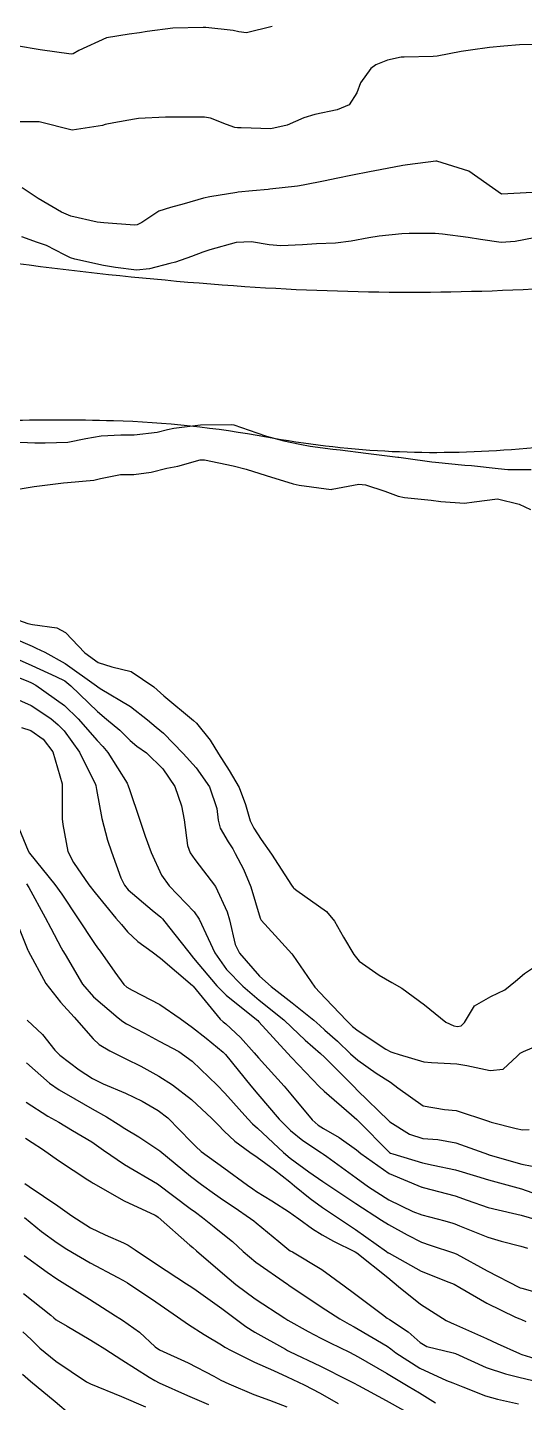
# Model space of a CAD drawing. Header units: metres. Extents: x 318500 to 325275, y 7408834 to 7428799.
# Drawn here: x 320073.9 to 320103.9, y 7412889 to 7412971.9 of the extents above; entities that cross this region are included whole.
import ezdxf

# ---------------------------------------------------------------- set-up
doc = ezdxf.new("R2010")
doc.units = ezdxf.units.M
doc.header["$MEASUREMENT"] = 0
for name, color, linetype in [('Curvas de Nivel 1m', 11, 'Continuous'), ('Curvas de Nivel 5m', 15, 'Continuous'), ('Hidrografia', 140, 'Continuous')]:
    doc.layers.add(name, color=color, linetype=linetype)

msp = doc.modelspace()

# ---------------------------------------------------------------- linework, layer by layer
at = {"layer": 'Curvas de Nivel 1m', "flags": 128}
for points, elevation in [([(320088.679, 7412972.013), (320087.132, 7412971.629), (320086.676, 7412971.688), (320086.337, 7412971.756), (320084.678, 7412971.943), (320084.509, 7412971.953), (320082.678, 7412971.904), (320081.135, 7412971.705), (320080.674, 7412971.619), (320080.035, 7412971.541), (320078.671, 7412971.324), (320077.005, 7412970.567), (320076.661, 7412970.358), (320076.549, 7412970.344), (320074.663, 7412970.6), (320073.242, 7412970.848)], 719), ([(320104.676, 7412970.925), (320103.634, 7412970.907), (320102.674, 7412970.827), (320101.819, 7412970.746), (320100.67, 7412970.579), (320100.095, 7412970.489), (320098.664, 7412970.221), (320098.404, 7412970.194), (320096.663, 7412970.163), (320096.474, 7412970.152), (320095.652, 7412969.975), (320094.95, 7412969.691), (320094.652, 7412969.461), (320094.021, 7412968.615), (320093.81, 7412967.998), (320093.339, 7412967.287), (320092.614, 7412966.967), (320091.268, 7412966.688), (320090.607, 7412966.486), (320089.585, 7412966.055), (320088.597, 7412965.819), (320086.805, 7412965.881), (320086.598, 7412965.895), (320086.421, 7412965.915), (320085.929, 7412966.1), (320084.959, 7412966.468), (320084.606, 7412966.529), (320082.994, 7412966.533), (320082.606, 7412966.534), (320082.234, 7412966.525), (320080.604, 7412966.444), (320080.359, 7412966.419), (320079.111, 7412966.192), (320078.599, 7412966.086), (320078.426, 7412966.03), (320076.595, 7412965.749), (320074.6, 7412966.25), (320072.6, 7412966.242)], 718), ([(320104.413, 7412961.991), (320102.55, 7412961.88), (320100.57, 7412963.268), (320098.627, 7412963.882), (320098.579, 7412963.88), (320096.871, 7412963.66), (320096.575, 7412963.61), (320095.203, 7412963.348), (320094.569, 7412963.233), (320093.535, 7412963.031), (320092.562, 7412962.835), (320091.884, 7412962.696), (320090.556, 7412962.434), (320090.223, 7412962.377), (320088.552, 7412962.185), (320088.449, 7412962.173), (320087.502, 7412962.08), (320086.64, 7412961.997), (320086.548, 7412961.989), (320084.927, 7412961.731), (320084.543, 7412961.649), (320083.373, 7412961.302), (320082.534, 7412961.075), (320081.837, 7412960.85), (320080.802, 7412960.167), (320080.519, 7412960.029), (320080.363, 7412960.017), (320078.52, 7412960.157), (320078.116, 7412960.204), (320076.525, 7412960.565), (320075.965, 7412960.791), (320074.541, 7412961.618), (320073.585, 7412962.264)], 717), ([(320104.521, 7412959.251), (320103.363, 7412959.021), (320102.516, 7412958.968), (320101.268, 7412959.149), (320100.52, 7412959.266), (320098.976, 7412959.473), (320098.524, 7412959.513), (320096.96, 7412959.517), (320096.523, 7412959.49), (320095.159, 7412959.342), (320094.519, 7412959.25), (320093.462, 7412959.049), (320092.509, 7412958.922), (320091.36, 7412958.879), (320090.508, 7412958.833), (320089.211, 7412958.757), (320088.508, 7412958.819), (320087.442, 7412959.013), (320086.509, 7412958.96), (320084.912, 7412958.522), (320084.503, 7412958.386), (320083.807, 7412958.127), (320082.842, 7412957.789), (320082.493, 7412957.699), (320081.271, 7412957.375), (320080.487, 7412957.306), (320079.216, 7412957.462), (320078.491, 7412957.589), (320076.752, 7412957.962), (320076.497, 7412958.045), (320076.135, 7412958.225), (320075.051, 7412958.788), (320074.507, 7412958.964), (320073.55, 7412959.304)], 716), ([(320073.005, 7412946.928), (320074.346, 7412946.883), (320074.978, 7412946.872), (320076.347, 7412946.921), (320077.428, 7412947.13), (320078.351, 7412947.302), (320079.532, 7412947.362), (320080.352, 7412947.357), (320081.731, 7412947.526), (320082.355, 7412947.671), (320082.736, 7412947.756), (320084.358, 7412947.97), (320086.256, 7412947.989), (320086.359, 7412947.967), (320087.756, 7412947.471), (320088.352, 7412947.277), (320089.397, 7412947.002), (320090.347, 7412946.786), (320090.984, 7412946.668), (320092.345, 7412946.498), (320092.787, 7412946.445), (320094.343, 7412946.244), (320096.281, 7412946.02), (320096.341, 7412946.012), (320096.753, 7412945.954), (320098.337, 7412945.729), (320098.56, 7412945.703), (320100.334, 7412945.532), (320100.724, 7412945.506), (320102.332, 7412945.319), (320102.934, 7412945.268), (320104.331, 7412945.276)], 716), ([(320072.626, 7412943.954), (320074.31, 7412944.25), (320076.069, 7412944.468), (320076.314, 7412944.482), (320077.907, 7412944.613), (320078.318, 7412944.724), (320079.531, 7412944.973), (320080.322, 7412944.969), (320081.365, 7412945.114), (320082.328, 7412945.352), (320082.994, 7412945.47), (320084.336, 7412945.845), (320084.595, 7412945.857), (320086.331, 7412945.487), (320087.113, 7412945.293), (320088.323, 7412944.908), (320089.964, 7412944.395), (320090.314, 7412944.32), (320092.254, 7412944.068), (320092.311, 7412944.072), (320093.915, 7412944.387), (320094.316, 7412944.35), (320095.488, 7412943.968), (320096.306, 7412943.666), (320096.677, 7412943.582), (320098.302, 7412943.409), (320098.884, 7412943.339), (320100.3, 7412943.236), (320100.883, 7412943.315), (320102.306, 7412943.498), (320103.619, 7412943.176), (320104.3, 7412942.845)], 717), ([(320073.072, 7412936.267), (320073.918, 7412935.975), (320074.197, 7412935.915), (320075.683, 7412935.716), (320076.192, 7412935.437), (320077.36, 7412934.208), (320078.171, 7412933.624), (320078.999, 7412933.356), (320080.164, 7412933.081), (320081.529, 7412932.149), (320082.142, 7412931.608), (320083.934, 7412930.122), (320084.118, 7412929.958), (320084.938, 7412928.938), (320085.438, 7412928.1), (320086.085, 7412927.104), (320086.686, 7412926.081), (320087.075, 7412925.055), (320087.364, 7412924.07), (320087.577, 7412923.609), (320088.029, 7412922.941), (320088.645, 7412922.054), (320089.857, 7412920.176), (320089.945, 7412920.04), (320089.989, 7412919.988), (320090.171, 7412919.854), (320091.969, 7412918.597), (320092.459, 7412918.003), (320093, 7412917.044), (320093.611, 7412915.985), (320093.934, 7412915.585), (320095.148, 7412914.742), (320095.915, 7412914.3), (320096.513, 7412913.951), (320097.895, 7412912.962), (320099.174, 7412911.911), (320099.662, 7412911.687), (320099.877, 7412911.646), (320100.099, 7412911.677), (320100.31, 7412911.896), (320100.906, 7412912.884), (320101.906, 7412913.466), (320102.739, 7412913.868), (320103.386, 7412914.39), (320103.925, 7412914.839), (320104.532, 7412915.24)], 718), ([(320073.022, 7412935.101), (320074.183, 7412934.6), (320074.427, 7412934.491), (320074.954, 7412934.238), (320076.17, 7412933.553), (320078.081, 7412932.201), (320078.149, 7412932.147), (320078.296, 7412932.049), (320080.132, 7412930.97), (320081.152, 7412930.155), (320081.686, 7412929.717), (320082.112, 7412929.357), (320083.309, 7412928.128), (320084.087, 7412927.263), (320084.905, 7412926.107), (320085.345, 7412924.806), (320085.429, 7412924.099), (320085.548, 7412923.61), (320086.027, 7412922.799), (320086.299, 7412922.363), (320086.456, 7412922.083), (320086.946, 7412921.135), (320087.398, 7412920.069), (320087.962, 7412918.191), (320088.023, 7412918.059), (320088.867, 7412917.134), (320089.876, 7412916.041), (320089.939, 7412915.955), (320091.269, 7412914.02), (320091.9, 7412913.333), (320093.197, 7412911.99), (320093.539, 7412911.647), (320093.874, 7412911.375), (320095.55, 7412910.276), (320095.862, 7412910.116), (320095.978, 7412910.076), (320096.355, 7412909.953), (320097.854, 7412909.518), (320098.311, 7412909.466), (320099.852, 7412909.4), (320100.445, 7412909.3), (320101.847, 7412909), (320102.649, 7412909.067), (320103.486, 7412909.856), (320103.675, 7412910.04), (320103.864, 7412910.141), (320105.06, 7412910.645)], 719), ([(320072.163, 7412933.168), (320073.925, 7412932.481), (320074.152, 7412932.386), (320074.415, 7412932.246), (320076.132, 7412931.012), (320076.956, 7412930.212), (320078.107, 7412928.903), (320078.456, 7412928.547), (320078.755, 7412928.19), (320079.916, 7412926.329), (320079.994, 7412926.171), (320080.067, 7412925.958), (320080.665, 7412924.161), (320081.011, 7412923.137), (320081.379, 7412922.15), (320082, 7412920.782), (320082.467, 7412920.135), (320083.967, 7412918.566), (320084.266, 7412918.115), (320084.809, 7412916.968), (320085.213, 7412916.101), (320085.925, 7412915.077), (320086.903, 7412914.075), (320087.898, 7412913.233), (320089.381, 7412912.045), (320089.876, 7412911.592), (320090.671, 7412910.831), (320091.615, 7412910.014), (320091.857, 7412909.789), (320093.656, 7412907.983), (320093.827, 7412907.809), (320095.727, 7412905.961), (320095.799, 7412905.897), (320096.99, 7412905.14), (320097.79, 7412904.896), (320098.697, 7412904.824), (320099.787, 7412904.625), (320101.749, 7412903.911), (320101.78, 7412903.902), (320101.796, 7412903.895), (320101.86, 7412903.879), (320103.772, 7412903.335), (320104.402, 7412903.21)], 721), ([(320072.814, 7412931.596), (320074.132, 7412931.024), (320075.32, 7412930.232), (320075.753, 7412929.862), (320076.113, 7412929.5), (320077.054, 7412928.21), (320078.012, 7412926.259), (320078.029, 7412926.2), (320078.066, 7412925.942), (320078.395, 7412924.195), (320078.739, 7412922.901), (320078.969, 7412922.186), (320079.545, 7412920.629), (320079.766, 7412920.173), (320079.986, 7412919.903), (320081.44, 7412918.676), (320081.961, 7412918.238), (320082.055, 7412918.139), (320082.417, 7412917.674), (320083.642, 7412916.123), (320083.935, 7412915.771), (320085.345, 7412914.098), (320085.902, 7412913.531), (320087.742, 7412912.062), (320087.817, 7412911.999), (320087.879, 7412911.932), (320089.602, 7412910.043), (320089.856, 7412909.767), (320091.549, 7412908.014), (320091.826, 7412907.739), (320093.47, 7412906.32), (320093.801, 7412906.034), (320093.853, 7412905.979), (320095.781, 7412904.037), (320095.828, 7412904.007), (320095.966, 7412903.957), (320097.772, 7412903.424), (320098.415, 7412903.275), (320099.766, 7412902.996), (320101.036, 7412902.612), (320101.758, 7412902.383), (320103.75, 7412901.85), (320105.74, 7412901.15)], 722), ([(320073.543, 7412929.687), (320074.113, 7412929.521), (320074.852, 7412928.983), (320075.44, 7412928.23), (320075.999, 7412926.293), (320076.003, 7412926.221), (320075.989, 7412924.272), (320075.988, 7412924.221), (320075.992, 7412924.173), (320076.036, 7412923.834), (320076.339, 7412922.217), (320076.673, 7412921.55), (320077.607, 7412920.204), (320077.983, 7412919.706), (320079.244, 7412918.181), (320079.573, 7412917.793), (320079.952, 7412917.352), (320080.563, 7412916.777), (320081.431, 7412916.148), (320081.935, 7412915.775), (320083.875, 7412914.12), (320083.91, 7412914.088), (320085.551, 7412912.095), (320085.718, 7412911.932), (320085.877, 7412911.8), (320086.772, 7412910.979), (320087.588, 7412910.064), (320087.855, 7412909.753), (320089.42, 7412908.044), (320089.823, 7412907.569), (320091.104, 7412906.02), (320091.467, 7412905.685), (320091.795, 7412905.485), (320092.738, 7412904.944), (320093.782, 7412904.195), (320094.04, 7412903.977), (320095.762, 7412902.765), (320097.733, 7412901.947), (320097.75, 7412901.945), (320097.813, 7412901.929), (320099.743, 7412901.425), (320100.468, 7412901.163), (320101.733, 7412900.716), (320103.207, 7412900.379), (320103.726, 7412900.258), (320105.171, 7412899.828)], 723), ([(320073.382, 7412923.608), (320073.935, 7412922.251), (320074.018, 7412922.111), (320075.559, 7412920.226), (320075.981, 7412919.642), (320076.915, 7412918.21), (320077.945, 7412916.661), (320078.14, 7412916.395), (320078.297, 7412916.195), (320079.17, 7412914.933), (320079.724, 7412914.173), (320079.908, 7412914.012), (320080.233, 7412913.838), (320081.892, 7412912.968), (320083.13, 7412912.127), (320083.875, 7412911.582), (320084.701, 7412910.94), (320085.729, 7412910.092), (320085.858, 7412909.964), (320087.399, 7412908.066), (320087.822, 7412907.556), (320089.117, 7412906.047), (320089.793, 7412905.366), (320090.531, 7412904.773), (320091.673, 7412904.012), (320091.779, 7412903.942), (320091.988, 7412903.796), (320093.758, 7412902.521), (320094.503, 7412901.972), (320095.738, 7412901.177), (320097.19, 7412900.476), (320097.725, 7412900.287), (320099.119, 7412899.909), (320099.595, 7412899.778), (320099.718, 7412899.735), (320100.002, 7412899.612), (320101.71, 7412898.921), (320102.529, 7412898.688), (320103.705, 7412898.384), (320104.121, 7412898.261)], 724), ([(320073.351, 7412917.656), (320073.919, 7412916.25), (320073.939, 7412916.206), (320075.01, 7412914.233), (320075.893, 7412913.108), (320076.725, 7412912.212), (320077.867, 7412910.902), (320078.235, 7412910.566), (320078.869, 7412910.185), (320079.853, 7412909.703), (320080.753, 7412909.25), (320081.838, 7412908.658), (320082.663, 7412908.132), (320083.817, 7412907.236), (320085.04, 7412906.101), (320085.416, 7412905.715), (320085.792, 7412905.323), (320086.431, 7412904.725), (320087.33, 7412904.067), (320087.776, 7412903.766), (320088.824, 7412902.99), (320089.753, 7412902.268), (320090.03, 7412902.036), (320090.975, 7412901.258), (320091.731, 7412900.727), (320092.816, 7412899.994), (320093.357, 7412899.626), (320093.714, 7412899.398), (320095.6, 7412898.062), (320095.7, 7412897.994), (320095.721, 7412897.981), (320095.758, 7412897.959), (320097.684, 7412896.883), (320099.356, 7412896.223), (320099.673, 7412896.098), (320100.025, 7412895.896), (320101.656, 7412894.937), (320103.39, 7412894.108), (320103.642, 7412894.007), (320103.755, 7412893.961), (320104.012, 7412893.844)], 726), ([(320073.878, 7412912.028), (320074.804, 7412911.171), (320075.545, 7412910.225), (320075.855, 7412909.906), (320077.016, 7412909.034), (320077.835, 7412908.504), (320078.481, 7412908.19), (320079.822, 7412907.632), (320080.83, 7412907.14), (320081.807, 7412906.582), (320082.386, 7412906.134), (320083.786, 7412904.694), (320084.067, 7412904.399), (320084.401, 7412904.111), (320085.765, 7412903.122), (320087.204, 7412902.068), (320087.522, 7412901.839), (320087.745, 7412901.696), (320088.664, 7412901.123), (320089.726, 7412900.438), (320089.963, 7412900.275), (320090.288, 7412900.031), (320091.12, 7412899.425), (320091.711, 7412899.07), (320092.399, 7412898.692), (320093.701, 7412898.048), (320093.808, 7412897.979), (320095.678, 7412896.488), (320096.327, 7412895.95), (320097.654, 7412894.893), (320099.197, 7412893.907), (320099.492, 7412893.756), (320099.638, 7412893.691), (320100.004, 7412893.529), (320101.629, 7412892.809), (320102.276, 7412892.52), (320103.621, 7412891.911), (320103.663, 7412891.892), (320103.78, 7412891.848), (320105.612, 7412891.279)], 727), ([(320073.848, 7412909.462), (320075.235, 7412908.229), (320075.824, 7412907.814), (320076.754, 7412907.273), (320077.807, 7412906.681), (320078.679, 7412906.187), (320079.375, 7412905.756), (320079.793, 7412905.489), (320080.622, 7412904.991), (320081.781, 7412904.225), (320081.888, 7412904.139), (320083.757, 7412902.61), (320084.417, 7412902.11), (320085.199, 7412901.556), (320085.736, 7412901.173), (320086.382, 7412900.733), (320087.378, 7412900.065), (320087.575, 7412899.919), (320087.717, 7412899.797), (320089.086, 7412898.666), (320089.701, 7412898.156), (320089.774, 7412898.112), (320089.918, 7412898.037), (320091.684, 7412896.976), (320093.044, 7412895.989), (320093.663, 7412895.521), (320095.343, 7412894.264), (320095.641, 7412894.039), (320095.771, 7412893.958), (320096.903, 7412893.211), (320097.626, 7412892.574), (320098.033, 7412892.333), (320099.62, 7412891.949), (320099.757, 7412891.899), (320101.608, 7412891.065), (320102.779, 7412890.686), (320103.599, 7412890.482), (320105.354, 7412890.063)], 728), ([(320073.813, 7412907.086), (320075.13, 7412906.23), (320075.57, 7412905.995), (320075.796, 7412905.868), (320076.63, 7412905.373), (320077.785, 7412904.675), (320078.074, 7412904.487), (320078.492, 7412904.189), (320079.767, 7412903.326), (320081.75, 7412902.14), (320083.728, 7412900.661), (320084.045, 7412900.435), (320084.48, 7412900.109), (320085.173, 7412899.557), (320085.71, 7412899.134), (320086.284, 7412898.659), (320086.928, 7412898.072), (320087.691, 7412897.431), (320089.611, 7412896.1), (320089.67, 7412896.062), (320089.701, 7412896.04), (320091.651, 7412894.718), (320092.78, 7412893.993), (320093.333, 7412893.68), (320093.635, 7412893.518), (320094.711, 7412892.887), (320095.624, 7412892.351), (320095.852, 7412892.186), (320096.155, 7412891.952), (320097.606, 7412891.025), (320099.221, 7412890.28), (320099.594, 7412890.141), (320100.208, 7412889.894), (320101.582, 7412889.348), (320102.301, 7412889.147), (320103.575, 7412888.867)], 729), ([(320073.749, 7412902.171), (320074.003, 7412901.989), (320075.729, 7412900.819), (320076.575, 7412900.211), (320077.713, 7412899.491), (320078.596, 7412899.074), (320079.704, 7412898.595), (320079.982, 7412898.445), (320080.403, 7412898.159), (320081.687, 7412897.302), (320083.513, 7412896.122), (320083.669, 7412896.022), (320083.947, 7412895.835), (320085.648, 7412894.623), (320086.364, 7412894.079), (320087.099, 7412893.532), (320087.631, 7412893.203), (320089.494, 7412892.169), (320089.621, 7412892.094), (320089.658, 7412892.077), (320089.729, 7412892.038), (320091.607, 7412891.15), (320093.286, 7412890.293), (320093.592, 7412890.133), (320093.892, 7412889.977), (320095.577, 7412889.072), (320097.491, 7412888.001)], 731), ([(320073.719, 7412900.109), (320074.757, 7412899.281), (320075.704, 7412898.594), (320076.278, 7412898.214), (320077.688, 7412897.372), (320079.36, 7412896.49), (320079.672, 7412896.327), (320079.94, 7412896.166), (320081.653, 7412895.027), (320082.961, 7412894.127), (320083.635, 7412893.658), (320084.58, 7412893.056), (320085.623, 7412892.425), (320085.833, 7412892.298), (320086.213, 7412892.081), (320087.61, 7412891.394), (320088.769, 7412890.882), (320089.597, 7412890.507), (320090.612, 7412890.025), (320091.583, 7412889.518), (320092.679, 7412888.888)], 732), ([(320073.693, 7412897.817), (320075.1, 7412896.808), (320075.673, 7412896.423), (320075.998, 7412896.217), (320077.655, 7412895.182), (320079.225, 7412894.176), (320079.488, 7412894.022), (320079.638, 7412893.929), (320080.674, 7412893.197), (320081.622, 7412892.314), (320081.873, 7412892.137), (320083.608, 7412891.337), (320085.152, 7412890.541), (320085.593, 7412890.309), (320086.06, 7412890.083), (320087.581, 7412889.439), (320088.53, 7412889.097), (320089.57, 7412888.692)], 733), ([(320073.659, 7412895.522), (320075.313, 7412894.225), (320075.486, 7412894.07), (320075.637, 7412893.948), (320076.293, 7412893.554), (320077.626, 7412892.77), (320077.985, 7412892.556), (320078.571, 7412892.186), (320079.61, 7412891.527), (320081.262, 7412890.478), (320081.592, 7412890.277), (320081.862, 7412890.137), (320083.579, 7412889.382), (320084.842, 7412888.83)], 734), ([(320073.596, 7412890.662), (320074.084, 7412890.243), (320075.572, 7412889.013), (320076.522, 7412888.21)], 736)]:
    msp.add_lwpolyline(points, dxfattribs=dict(at, elevation=elevation))
at = {"layer": 'Curvas de Nivel 5m', "flags": 128}
for points, elevation in [([(320072.279, 7412934.279), (320074.168, 7412933.428), (320075.614, 7412932.772), (320076.154, 7412932.501), (320076.525, 7412932.216), (320078.127, 7412930.655), (320078.679, 7412930.192), (320079.475, 7412929.541), (320080.107, 7412928.918), (320080.515, 7412928.575), (320081.093, 7412928.155), (320082.086, 7412927.198), (320082.81, 7412926.133), (320083.216, 7412924.964), (320083.37, 7412924.127), (320083.578, 7412922.571), (320083.731, 7412922.123), (320084.014, 7412921.723), (320085.256, 7412920.101), (320085.967, 7412918.576), (320086.103, 7412918.088), (320086.458, 7412916.595), (320086.712, 7412916.078), (320087.919, 7412914.681), (320088.624, 7412914.053), (320089.895, 7412913.07), (320091.194, 7412912.02), (320091.562, 7412911.7), (320091.874, 7412911.431), (320092.633, 7412910.764), (320093.426, 7412909.987), (320093.854, 7412909.608), (320094.976, 7412908.836), (320095.835, 7412908.285), (320096.269, 7412907.953), (320097.814, 7412906.851), (320099.09, 7412906.631), (320099.81, 7412906.568), (320101.757, 7412905.924), (320101.8, 7412905.912), (320101.825, 7412905.904), (320101.923, 7412905.878), (320103.43, 7412905.481), (320103.803, 7412905.41), (320104.211, 7412905.436)], 720), ([(320073.835, 7412920.252), (320073.987, 7412920.031), (320074.973, 7412918.235), (320075.303, 7412917.579), (320075.942, 7412916.398), (320076.046, 7412916.219), (320076.169, 7412915.985), (320077.218, 7412914.207), (320077.899, 7412913.447), (320079.379, 7412912.178), (320079.656, 7412911.952), (320079.876, 7412911.809), (320080.971, 7412911.253), (320081.866, 7412910.77), (320083.04, 7412910.128), (320083.851, 7412909.553), (320085.367, 7412908.097), (320085.823, 7412907.615), (320087.208, 7412906.069), (320087.502, 7412905.769), (320087.794, 7412905.508), (320089.369, 7412904.044), (320089.775, 7412903.705), (320090.909, 7412902.877), (320091.754, 7412902.286), (320092.169, 7412902.004), (320093.735, 7412900.963), (320095.296, 7412899.964), (320095.717, 7412899.704), (320096.839, 7412899.071), (320097.707, 7412898.637), (320098.224, 7412898.441), (320099.701, 7412897.962), (320099.845, 7412897.899), (320101.685, 7412896.903), (320103.62, 7412895.901), (320103.67, 7412895.877), (320103.768, 7412895.849), (320105.259, 7412895.421)], 725), ([(320073.787, 7412904.907), (320074.188, 7412904.648), (320074.816, 7412904.234), (320075.77, 7412903.56), (320077.554, 7412902.401), (320077.751, 7412902.276), (320077.873, 7412902.198), (320079.734, 7412901.131), (320081.614, 7412900.249), (320081.721, 7412900.194), (320081.794, 7412900.139), (320083.703, 7412898.451), (320083.883, 7412898.298), (320084.109, 7412898.114), (320085.68, 7412896.763), (320086.486, 7412896.078), (320087.657, 7412895.201), (320089.449, 7412894.042), (320089.639, 7412893.927), (320090.856, 7412893.245), (320091.628, 7412892.836), (320092.181, 7412892.557), (320093.363, 7412891.984), (320093.618, 7412891.855), (320093.877, 7412891.716), (320095.601, 7412890.717), (320096.91, 7412889.94), (320097.584, 7412889.529), (320098.556, 7412888.935)], 730), ([(320073.63, 7412893.211), (320074.129, 7412892.747), (320074.657, 7412892.234), (320075.609, 7412891.455), (320077.474, 7412890.201), (320077.589, 7412890.132), (320077.706, 7412890.08), (320079.577, 7412889.306), (320081.036, 7412888.68)], 735)]:
    msp.add_lwpolyline(points, dxfattribs=dict(at, elevation=elevation))
at = {"layer": 'Hidrografia'}
for points in [[(319961.513, 7412941.153), (319982.889, 7412949.25, -0.044291), (320000, 7412954.051, 0.010501), (320009.377, 7412956.01, -0.055842), (320032.26, 7412958.664, 0.022199), (320050.507, 7412959.546, -0.066252), (320065.146, 7412958.965, 0.025803), (320087.032, 7412956.319, 0.034262), (320106.963, 7412956.313, 0.004407)], [(320117.397, 7412948.193, -0.023375), (320102.682, 7412946.429, -0.063811), (320088.348, 7412947.217, 0.038154), (320079.103, 7412948.201, 0.014907), (320072.334, 7412948.201, -0.110462), (320064.192, 7412949.769, 0.063212), (320053.784, 7412952.807, 0.066165), (320049.958, 7412952.905, 0.032814), (320038.661, 7412950.941, -0.056784), (320022.157, 7412948.879, 0.007171), (320006.641, 7412948.488, -0.037835), (319998.499, 7412948.782, 0.252582), (319991.427, 7412945.932, -0.009297), (319988.386, 7412942.404, -0.211556), (319985.345, 7412941.033, 0.161923), (319979.253, 7412938.961, -0.08663), (319972.969, 7412935.721, 0.001381), (319960.736, 7412931.856, 6.425886)]]:
    msp.add_lwpolyline(points, format="xyb", dxfattribs=at)

doc.saveas('drawing.dxf')
